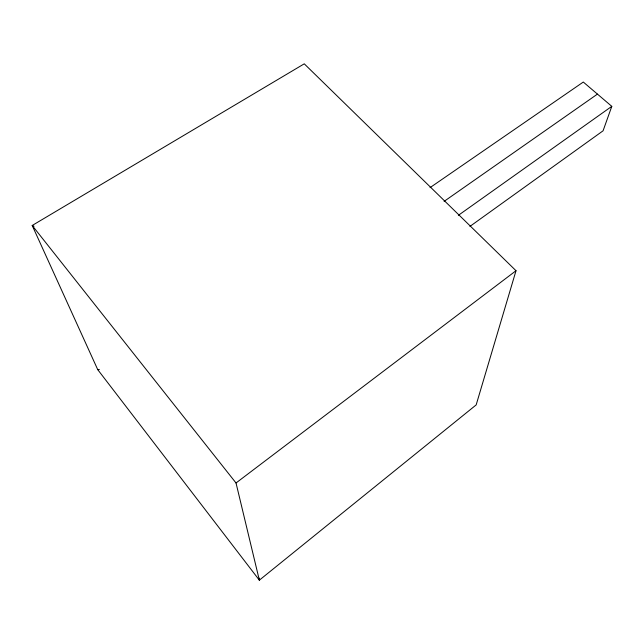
<?xml version="1.0" encoding="UTF-8"?>
<svg xmlns="http://www.w3.org/2000/svg" width="644" height="644" viewBox="0 0 644 644"><rect width="100%" height="100%" fill="white"/><g stroke="black" fill="none" stroke-linecap="round" stroke-linejoin="round"><path stroke-width="0.97" d="M259.186 578.417L259.347 580.172L97.743 369.656L32.2 225.481L304.258 63.828L516.013 270.722L476.166 404.907L259.347 580.172L259.516 578.175M430.047 187.629L583.295 82.046L611.8 106.349L603.066 130.812L469.927 226.406M259.347 580.172L236.026 482.984L516.013 270.722M458.375 215.321L611.8 106.349M597.447 94.113L444.102 201.379M97.743 369.656L99.353 369.503M34.068 226.237L32.2 225.481L236.026 482.984"/></g></svg>
